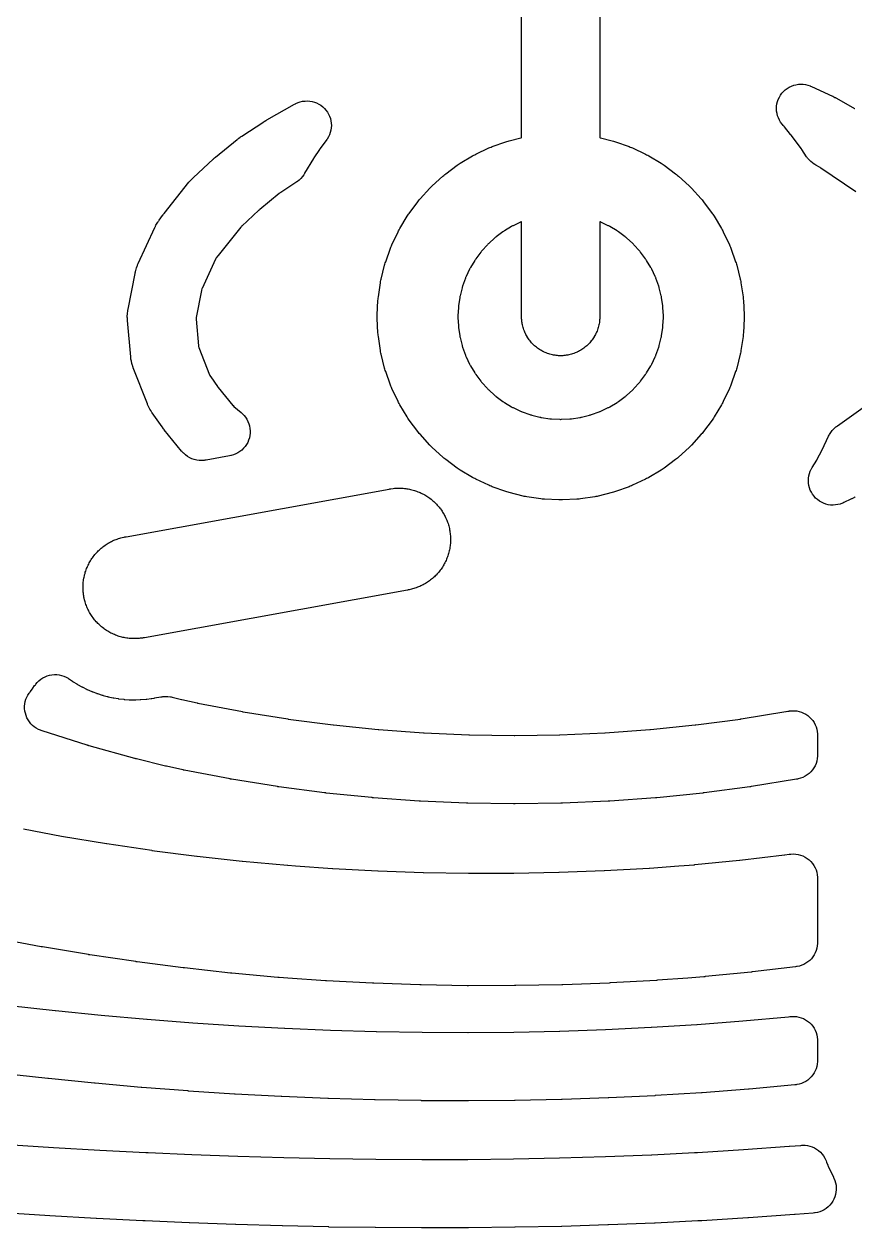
# Model space of a CAD drawing. Header units: metres. Extents: x -22.9 to 22.9, y 1.9 to 79.7.
# Drawn here: x 2.629 to 6.025, y 46.1 to 51.023 of the extents above; entities that cross this region are included whole.
import ezdxf

# ---------------------------------------------------------------- set-up
doc = ezdxf.new("R2010")
doc.units = ezdxf.units.M

msp = doc.modelspace()

# ---------------------------------------------------------------- linework, layer by layer
at = {"layer": 'MARKING'}
for points in [[(4.9826, 52.1253), (4.9826, 50.5621), (4.9826, 50.5606), (4.9828, 50.5587), (4.9846, 50.5581), (4.986, 50.5577), (5.0332, 50.5459), (5.0379, 50.5446), (5.0426, 50.5432), (5.0472, 50.5416), (5.1027, 50.5218), (5.1072, 50.52), (5.1118, 50.5182), (5.1163, 50.5162), (5.1695, 50.491), (5.1739, 50.4888), (5.1782, 50.4865), (5.1825, 50.4841), (5.233, 50.4538), (5.2371, 50.4512), (5.2412, 50.4485), (5.2452, 50.4456), (5.2925, 50.4106), (5.2963, 50.4075), (5.3001, 50.4044), (5.3038, 50.4012), (5.3475, 50.3617), (5.351, 50.3583), (5.3545, 50.3548), (5.3579, 50.3513), (5.3974, 50.3077), (5.4006, 50.304), (5.4037, 50.3002), (5.4067, 50.2963), (5.4418, 50.249), (5.4446, 50.245), (5.4474, 50.2409), (5.45, 50.2368), (5.4802, 50.1863), (5.4827, 50.182), (5.485, 50.1777), (5.4872, 50.1733), (5.5124, 50.1201), (5.5143, 50.1156), (5.5162, 50.1111), (5.518, 50.1065), (5.5378, 50.0511), (5.5394, 50.0464), (5.5408, 50.0417), (5.5421, 50.037), (5.5564, 49.9799), (5.5575, 49.9751), (5.5584, 49.9703), (5.5593, 49.9654), (5.5679, 49.9072), (5.5685, 49.9023), (5.569, 49.8975), (5.5693, 49.8926), (5.5722, 49.8338), (5.5724, 49.8289), (5.5724, 49.824), (5.5722, 49.8191), (5.5693, 49.7603), (5.569, 49.7554), (5.5685, 49.7505), (5.5679, 49.7456), (5.5593, 49.6874), (5.5584, 49.6825), (5.5575, 49.6777), (5.5564, 49.673), (5.5421, 49.6158), (5.5408, 49.6111), (5.5394, 49.6064), (5.5378, 49.6018), (5.518, 49.5463), (5.5162, 49.5418), (5.5143, 49.5372), (5.5124, 49.5327), (5.4872, 49.4795), (5.485, 49.4751), (5.4827, 49.4708), (5.4802, 49.4665), (5.45, 49.4161), (5.4474, 49.4119), (5.4446, 49.4078), (5.4418, 49.4038), (5.4067, 49.3565), (5.4037, 49.3527), (5.4006, 49.3489), (5.3974, 49.3452), (5.3579, 49.3015), (5.3545, 49.298), (5.351, 49.2945), (5.3475, 49.2911), (5.3038, 49.2516), (5.3001, 49.2484), (5.2963, 49.2453), (5.2925, 49.2423), (5.2452, 49.2072), (5.2412, 49.2044), (5.2371, 49.2017), (5.233, 49.199), (5.1825, 49.1688), (5.1782, 49.1663), (5.1739, 49.164), (5.1695, 49.1618), (5.1163, 49.1367), (5.1118, 49.1347), (5.1072, 49.1328), (5.1027, 49.131), (5.0472, 49.1112), (5.0426, 49.1097), (5.0379, 49.1082), (5.0332, 49.1069), (4.9761, 49.0926), (4.9713, 49.0915), (4.9665, 49.0906), (4.9616, 49.0897), (4.9034, 49.0811), (4.8985, 49.0805), (4.8936, 49.08), (4.8887, 49.0797), (4.83, 49.0768), (4.825, 49.0767), (4.8201, 49.0767), (4.8152, 49.0768), (4.7564, 49.0797), (4.7515, 49.08), (4.7467, 49.0805), (4.7418, 49.0811), (4.6836, 49.0897), (4.6787, 49.0906), (4.6739, 49.0915), (4.6691, 49.0926), (4.612, 49.1069), (4.6073, 49.1082), (4.6026, 49.1097), (4.5979, 49.1112), (4.5425, 49.131), (4.5379, 49.1328), (4.5334, 49.1347), (4.5289, 49.1367), (4.4757, 49.1618), (4.4713, 49.164), (4.467, 49.1663), (4.4627, 49.1688), (4.4122, 49.199), (4.4081, 49.2017), (4.404, 49.2044), (4.4, 49.2072), (4.3527, 49.2423), (4.3488, 49.2453), (4.3451, 49.2484), (4.3413, 49.2516), (4.2977, 49.2911), (4.2942, 49.2945), (4.2907, 49.298), (4.2873, 49.3015), (4.2478, 49.3452), (4.2446, 49.3489), (4.2415, 49.3527), (4.2384, 49.3565), (4.2034, 49.4038), (4.2006, 49.4078), (4.1978, 49.4119), (4.1952, 49.4161), (4.1649, 49.4665), (4.1625, 49.4708), (4.1602, 49.4751), (4.158, 49.4795), (4.1328, 49.5327), (4.1308, 49.5372), (4.129, 49.5418), (4.1272, 49.5463), (4.1074, 49.6018), (4.1058, 49.6064), (4.1044, 49.6111), (4.1031, 49.6158), (4.0888, 49.673), (4.0877, 49.6777), (4.0868, 49.6825), (4.0859, 49.6874), (4.0773, 49.7456), (4.0767, 49.7505), (4.0762, 49.7554), (4.0758, 49.7603), (4.073, 49.8191), (4.0728, 49.824), (4.0728, 49.8289), (4.073, 49.8338), (4.0758, 49.8926), (4.0762, 49.8975), (4.0767, 49.9023), (4.0773, 49.9072), (4.0859, 49.9654), (4.0868, 49.9703), (4.0877, 49.9751), (4.0888, 49.9799), (4.1031, 50.037), (4.1044, 50.0417), (4.1058, 50.0464), (4.1074, 50.0511), (4.1272, 50.1065), (4.129, 50.1111), (4.1308, 50.1156), (4.1328, 50.1201), (4.158, 50.1733), (4.1602, 50.1777), (4.1625, 50.182), (4.1649, 50.1863), (4.1952, 50.2368), (4.1978, 50.2409), (4.2006, 50.245), (4.2034, 50.249), (4.2384, 50.2963), (4.2415, 50.3002), (4.2446, 50.304), (4.2478, 50.3077), (4.2873, 50.3513), (4.2907, 50.3548), (4.2942, 50.3583), (4.2977, 50.3617), (4.3413, 50.4012), (4.3451, 50.4044), (4.3488, 50.4075), (4.3527, 50.4106), (4.4, 50.4456), (4.404, 50.4485), (4.4081, 50.4512), (4.4122, 50.4538), (4.4627, 50.4841), (4.467, 50.4865), (4.4713, 50.4888), (4.4757, 50.491), (4.5289, 50.5162), (4.5334, 50.5182), (4.5379, 50.52), (4.5425, 50.5218), (4.5979, 50.5416), (4.6026, 50.5432), (4.6073, 50.5446), (4.612, 50.5459), (4.6591, 50.5577), (4.6606, 50.5581), (4.6624, 50.5587), (4.6626, 50.5606), (4.6626, 50.5621), (4.6626, 53.4227)], [(6.0291, 50.3372), (5.886, 50.4341), (5.8843, 50.4351), (5.8826, 50.4362), (5.8809, 50.4372), (5.8652, 50.4461), (5.8612, 50.4485), (5.8593, 50.4497), (5.8516, 50.455), (5.8445, 50.461), (5.838, 50.4677), (5.8321, 50.4749), (5.8307, 50.4768), (5.828, 50.4806), (5.8087, 50.5096), (5.808, 50.5106), (5.8073, 50.5116), (5.8065, 50.5126), (5.7649, 50.5688), (5.7641, 50.5698), (5.7634, 50.5707), (5.7626, 50.5717), (5.7369, 50.603), (5.7362, 50.6039), (5.7354, 50.6049), (5.7345, 50.6058), (5.732, 50.6086), (5.7288, 50.6123), (5.7275, 50.6139), (5.7217, 50.6217), (5.7166, 50.6301), (5.7125, 50.6389), (5.7092, 50.6481), (5.7068, 50.6576), (5.7053, 50.6673), (5.7048, 50.677), (5.7052, 50.6868), (5.7066, 50.6965), (5.709, 50.7059), (5.7122, 50.7152), (5.7164, 50.724), (5.7213, 50.7324), (5.7271, 50.7403), (5.7336, 50.7476), (5.7408, 50.7542), (5.7487, 50.7601), (5.757, 50.7652), (5.7658, 50.7694), (5.775, 50.7728), (5.7844, 50.7752), (5.7941, 50.7767), (5.8038, 50.7773), (5.8136, 50.7769), (5.8233, 50.7756), (5.8328, 50.7733), (5.842, 50.7701), (5.8439, 50.7694), (5.8484, 50.7675), (5.9331, 50.7286), (5.935, 50.7276), (5.9369, 50.7267), (5.9388, 50.7258), (5.9437, 50.7233), (5.9456, 50.7223), (5.9474, 50.7213), (5.9493, 50.7202), (6.0237, 50.6781), (6.0254, 50.6771)], [(6.0266, 49.0895), (6.0246, 49.0883), (6.0225, 49.0871), (6.0204, 49.086), (6.0149, 49.083), (6.0128, 49.0819), (6.0107, 49.0808), (6.0085, 49.0797), (5.9804, 49.0663), (5.9759, 49.0643), (5.974, 49.0634), (5.9647, 49.0601), (5.9552, 49.0576), (5.9455, 49.0562), (5.9357, 49.0556), (5.9258, 49.0561), (5.9161, 49.0575), (5.9066, 49.0598), (5.8973, 49.0631), (5.8884, 49.0673), (5.8799, 49.0723), (5.872, 49.0782), (5.8647, 49.0847), (5.8581, 49.092), (5.8522, 49.0999), (5.8471, 49.1083), (5.8429, 49.1172), (5.8396, 49.1264), (5.8372, 49.136), (5.8357, 49.1457), (5.8352, 49.1555), (5.8357, 49.1653), (5.8372, 49.1751), (5.8395, 49.1846), (5.8428, 49.1939), (5.847, 49.2028), (5.848, 49.2046), (5.8505, 49.2089), (5.8691, 49.2399), (5.8697, 49.241), (5.8703, 49.2421), (5.8709, 49.2431), (5.89, 49.2788), (5.8905, 49.2799), (5.8911, 49.281), (5.8916, 49.2821), (5.9179, 49.3377), (5.9202, 49.3422), (5.9214, 49.3445), (5.9267, 49.3532), (5.9328, 49.3614), (5.9398, 49.3689), (5.9475, 49.3756), (5.9495, 49.3772), (5.9536, 49.3802), (6.0594, 49.4554)], [(2.6275, 47.7314), (2.7817, 47.7025), (2.7826, 47.7023), (2.9665, 47.6714), (2.9674, 47.6713), (3.1513, 47.644), (3.1522, 47.6439), (3.3361, 47.6202), (3.3371, 47.62), (3.521, 47.5998), (3.5219, 47.5997), (3.706, 47.5828), (3.7069, 47.5828), (3.7391, 47.5804), (3.8903, 47.5698), (3.8912, 47.5697), (4.0754, 47.5601), (4.0763, 47.56), (4.2604, 47.5536), (4.2613, 47.5536), (4.4455, 47.5504), (4.4464, 47.5504), (4.6304, 47.5505), (4.6313, 47.5505), (4.8153, 47.554), (4.8163, 47.554), (5.0002, 47.5608), (5.0011, 47.5609), (5.1849, 47.5712), (5.1859, 47.5712), (5.3059, 47.5802), (5.3689, 47.5852), (5.3694, 47.5852), (5.3699, 47.5853), (5.3704, 47.5853), (5.5533, 47.6034), (5.5538, 47.6034), (5.5543, 47.6035), (5.5549, 47.6035), (5.7376, 47.6255), (5.7381, 47.6255), (5.7386, 47.6256), (5.7392, 47.6257), (5.7561, 47.6281), (5.7611, 47.6286), (5.7634, 47.6289), (5.7735, 47.6293), (5.7835, 47.6287), (5.7935, 47.627), (5.8032, 47.6244), (5.8126, 47.6209), (5.8216, 47.6164), (5.8301, 47.611), (5.838, 47.6048), (5.8453, 47.5978), (5.8518, 47.5901), (5.8575, 47.5819), (5.8624, 47.573), (5.8663, 47.5638), (5.8693, 47.5542), (5.8713, 47.5443), (5.8723, 47.5343), (5.8725, 47.5319), (5.8726, 47.5269), (5.8726, 47.2695), (5.8725, 47.2647), (5.8724, 47.2623), (5.8714, 47.2527), (5.8696, 47.2432), (5.8668, 47.234), (5.8632, 47.225), (5.8587, 47.2164), (5.8533, 47.2084), (5.8473, 47.2008), (5.8405, 47.1939), (5.8331, 47.1877), (5.8252, 47.1822), (5.8167, 47.1775), (5.8078, 47.1736), (5.7986, 47.1707), (5.7892, 47.1686), (5.7869, 47.1682), (5.7821, 47.1675), (5.6072, 47.1465), (5.6067, 47.1465), (5.6062, 47.1464), (5.6057, 47.1464), (5.6025, 47.146), (5.6019, 47.1459), (5.6014, 47.1459), (5.6009, 47.1458), (5.4133, 47.1273), (5.4128, 47.1273), (5.4123, 47.1272), (5.4118, 47.1272), (5.4087, 47.1269), (5.4082, 47.1269), (5.4077, 47.1268), (5.4072, 47.1268), (5.3421, 47.1217), (5.3418, 47.1216), (5.219, 47.1124), (5.2181, 47.1123), (5.2147, 47.1121), (5.2137, 47.1121), (5.0255, 47.1015), (5.0246, 47.1015), (5.0213, 47.1013), (5.0202, 47.1013), (4.832, 47.0942), (4.8312, 47.0942), (4.8279, 47.0941), (4.8269, 47.0941), (4.6387, 47.0906), (4.6378, 47.0905), (4.6346, 47.0905), (4.6336, 47.0905), (4.4454, 47.0904), (4.4446, 47.0904), (4.4413, 47.0904), (4.4403, 47.0904), (4.2521, 47.0936), (4.2513, 47.0937), (4.2481, 47.0937), (4.2472, 47.0938), (4.0589, 47.1003), (4.0581, 47.1004), (4.055, 47.1005), (4.054, 47.1005), (3.8657, 47.1104), (3.865, 47.1105), (3.8618, 47.1107), (3.8609, 47.1107), (3.7073, 47.1215), (3.7069, 47.1215), (3.6718, 47.1241), (3.671, 47.1241), (3.6678, 47.1244), (3.6669, 47.1245), (3.4787, 47.1417), (3.4778, 47.1418), (3.4745, 47.1421), (3.4735, 47.1422), (3.2853, 47.163), (3.2845, 47.1631), (3.2812, 47.1634), (3.2801, 47.1636), (3.092, 47.1878), (3.0911, 47.188), (3.0878, 47.1884), (3.0867, 47.1886), (2.8985, 47.2165), (2.8977, 47.2166), (2.8943, 47.2171), (2.8932, 47.2173), (2.7051, 47.2489), (2.7042, 47.249), (2.7008, 47.2496), (2.6998, 47.2498), (2.5417, 47.2795)], [(2.5696, 47.01), (2.7566, 46.989), (2.7571, 46.9889), (2.9441, 46.9701), (2.9446, 46.9701), (3.1316, 46.9535), (3.1321, 46.9534), (3.3191, 46.939), (3.3196, 46.939), (3.5065, 46.9268), (3.5071, 46.9267), (3.694, 46.9167), (3.6946, 46.9167), (3.8814, 46.9089), (3.882, 46.9089), (4.0688, 46.9034), (4.0695, 46.9034), (4.2562, 46.9001), (4.2569, 46.9001), (4.4436, 46.8992), (4.4442, 46.8992), (4.6309, 46.9007), (4.6315, 46.9007), (4.8181, 46.9047), (4.8188, 46.9047), (5.0053, 46.9111), (5.006, 46.9111), (5.1925, 46.9201), (5.1932, 46.9202), (5.3796, 46.9318), (5.3803, 46.9318), (5.5666, 46.9462), (5.5673, 46.9463), (5.7535, 46.9635), (5.7543, 46.9636), (5.7594, 46.9642), (5.7643, 46.9646), (5.7666, 46.9647), (5.7765, 46.9648), (5.7863, 46.9639), (5.796, 46.9621), (5.8055, 46.9593), (5.8146, 46.9556), (5.8234, 46.951), (5.8316, 46.9455), (5.8393, 46.9393), (5.8463, 46.9324), (5.8526, 46.9248), (5.8581, 46.9166), (5.8628, 46.9079), (5.8666, 46.8988), (5.8694, 46.8893), (5.8714, 46.8796), (5.8724, 46.8698), (5.8725, 46.8675), (5.8726, 46.8625), (5.8726, 46.787), (5.8725, 46.7821), (5.8724, 46.7798), (5.8714, 46.77), (5.8695, 46.7604), (5.8666, 46.751), (5.8629, 46.742), (5.8583, 46.7333), (5.8529, 46.7252), (5.8466, 46.7176), (5.8397, 46.7106), (5.8322, 46.7044), (5.824, 46.699), (5.8154, 46.6943), (5.8063, 46.6906), (5.797, 46.6877), (5.7874, 46.6858), (5.7853, 46.6855), (5.7796, 46.6848), (5.5927, 46.6674), (5.5921, 46.6674), (5.5907, 46.6673), (5.5898, 46.6672), (5.4014, 46.6526), (5.4008, 46.6526), (5.3995, 46.6525), (5.3986, 46.6524), (5.2102, 46.6407), (5.2096, 46.6406), (5.2084, 46.6406), (5.2075, 46.6405), (5.0191, 46.6314), (5.0185, 46.6314), (5.0173, 46.6313), (5.0165, 46.6313), (4.828, 46.6248), (4.8275, 46.6248), (4.8263, 46.6248), (4.8255, 46.6247), (4.637, 46.6208), (4.6365, 46.6208), (4.6353, 46.6208), (4.6345, 46.6207), (4.446, 46.6192), (4.4455, 46.6192), (4.4444, 46.6192), (4.4436, 46.6192), (4.2551, 46.6201), (4.2546, 46.6201), (4.2535, 46.6201), (4.2528, 46.6202), (4.0643, 46.6234), (4.0637, 46.6234), (4.0626, 46.6234), (4.0619, 46.6235), (3.8734, 46.629), (3.8729, 46.629), (3.8718, 46.6291), (3.8711, 46.6291), (3.6826, 46.637), (3.6821, 46.637), (3.681, 46.637), (3.6803, 46.6371), (3.4918, 46.6472), (3.4913, 46.6472), (3.4903, 46.6472), (3.4896, 46.6473), (3.301, 46.6596), (3.3005, 46.6596), (3.2995, 46.6597), (3.2988, 46.6598), (3.1103, 46.6743), (3.1098, 46.6743), (3.1088, 46.6744), (3.1081, 46.6745), (2.9195, 46.6912), (2.9191, 46.6913), (2.918, 46.6914), (2.9173, 46.6914), (2.7288, 46.7104), (2.7283, 46.7104), (2.7273, 46.7105), (2.7266, 46.7106), (2.538, 46.7318)], [(2.562, 46.441), (2.7502, 46.4288), (2.9384, 46.4179), (3.1266, 46.4082), (3.1364, 46.4078), (3.3146, 46.4), (3.5026, 46.3931), (3.6907, 46.3875), (3.8787, 46.3834), (4.0667, 46.3808), (4.2546, 46.3797), (4.4425, 46.3801), (4.6304, 46.3822), (4.8182, 46.386), (5.0059, 46.3916), (5.1941, 46.3991), (5.1947, 46.3991), (5.3689, 46.4077), (5.3817, 46.4084), (5.3822, 46.4084), (5.5693, 46.4198), (5.5698, 46.4199), (5.7568, 46.4334), (5.7574, 46.4334), (5.8038, 46.4373), (5.8088, 46.4376), (5.8113, 46.4377), (5.8213, 46.4375), (5.8314, 46.4364), (5.8412, 46.4342), (5.8508, 46.431), (5.86, 46.4269), (5.8687, 46.4219), (5.8769, 46.416), (5.8845, 46.4093), (5.8913, 46.4019), (5.8974, 46.3939), (5.9026, 46.3853), (5.907, 46.3762), (5.9079, 46.3739), (5.9097, 46.3692), (5.9132, 46.3594), (5.9141, 46.3571), (5.915, 46.3549), (5.916, 46.3526), (5.936, 46.3105), (5.9371, 46.3081), (5.9382, 46.3059), (5.9394, 46.3033), (5.9432, 46.2942), (5.9461, 46.2847), (5.948, 46.275), (5.9489, 46.2652), (5.9489, 46.2553), (5.9479, 46.2455), (5.9459, 46.2358), (5.943, 46.2264), (5.9391, 46.2173), (5.9344, 46.2086), (5.9289, 46.2004), (5.9225, 46.1928), (5.9155, 46.1859), (5.9078, 46.1797), (5.8995, 46.1743), (5.8907, 46.1697), (5.8815, 46.1661), (5.872, 46.1633), (5.8623, 46.1615), (5.86, 46.1612), (5.8551, 46.1607), (5.7805, 46.1544), (5.78, 46.1543), (5.7789, 46.1543), (5.7782, 46.1542), (5.5897, 46.1406), (5.5892, 46.1405), (5.5882, 46.1405), (5.5876, 46.1404), (5.399, 46.1289), (5.3985, 46.1289), (5.3976, 46.1288), (5.397, 46.1288), (5.383, 46.1281), (5.2083, 46.1194), (5.2078, 46.1194), (5.2069, 46.1193), (5.2063, 46.1193), (5.0177, 46.1119), (5.0173, 46.1118), (5.0164, 46.1118), (5.0158, 46.1118), (4.8272, 46.1062), (4.8268, 46.1062), (4.8259, 46.1061), (4.8254, 46.1061), (4.6367, 46.1023), (4.6364, 46.1023), (4.6355, 46.1023), (4.635, 46.1023), (4.4463, 46.1002), (4.446, 46.1002), (4.4452, 46.1001), (4.4447, 46.1001), (4.256, 46.0997), (4.2556, 46.0997), (4.2549, 46.0997), (4.2544, 46.0997), (4.0657, 46.1008), (4.0653, 46.1008), (4.0646, 46.1008), (4.0641, 46.1008), (3.8754, 46.1034), (3.8751, 46.1034), (3.8744, 46.1035), (3.8739, 46.1035), (3.6852, 46.1076), (3.6848, 46.1076), (3.6842, 46.1076), (3.6837, 46.1076), (3.495, 46.1132), (3.4947, 46.1132), (3.494, 46.1132), (3.4936, 46.1132), (3.3052, 46.1201), (3.3045, 46.1202), (3.1241, 46.1281), (3.1149, 46.1285), (3.1142, 46.1285), (2.9249, 46.1382), (2.9242, 46.1382), (2.7348, 46.1492), (2.7342, 46.1493), (2.5447, 46.1615)]]:
    msp.add_lwpolyline(points, dxfattribs=at)
for points in [[(3.0923, 50.0355), (3.0934, 50.0383), (3.0946, 50.0411), (3.0958, 50.0438), (3.1637, 50.1912), (3.1648, 50.1933), (3.1659, 50.1955), (3.167, 50.1977), (3.1682, 50.2), (3.1705, 50.2043), (3.173, 50.2085), (3.1755, 50.2126), (3.177, 50.2148), (3.1783, 50.2169), (3.1797, 50.2189), (3.1811, 50.2208), (3.1951, 50.2402), (3.1958, 50.2412), (3.1966, 50.2422), (3.1973, 50.2431), (3.1992, 50.2456), (3.1999, 50.2466), (3.2007, 50.2475), (3.2014, 50.2485), (3.3032, 50.3758), (3.3044, 50.3773), (3.3056, 50.3787), (3.3068, 50.3801), (3.3081, 50.3817), (3.3106, 50.3845), (3.3132, 50.3872), (3.3158, 50.3899), (3.3172, 50.3913), (3.3186, 50.3926), (3.3199, 50.3939), (3.3213, 50.3952), (3.402, 50.47), (3.4031, 50.471), (3.4042, 50.4719), (3.4053, 50.4729), (3.4082, 50.4755), (3.4094, 50.4764), (3.4105, 50.4774), (3.4116, 50.4783), (3.5, 50.5509), (3.5021, 50.5526), (3.5043, 50.5543), (3.5065, 50.5559), (3.5122, 50.5601), (3.5144, 50.5617), (3.5167, 50.5633), (3.5189, 50.5648), (3.6094, 50.6238), (3.6107, 50.6246), (3.6121, 50.6255), (3.6134, 50.6263), (3.617, 50.6285), (3.6183, 50.6293), (3.6197, 50.6301), (3.6211, 50.6309), (3.7343, 50.6948), (3.7386, 50.6971), (3.7403, 50.698), (3.7492, 50.7019), (3.7584, 50.705), (3.7679, 50.7071), (3.7776, 50.7083), (3.7873, 50.7086), (3.797, 50.7079), (3.8066, 50.7063), (3.816, 50.7038), (3.8251, 50.7003), (3.8338, 50.696), (3.842, 50.6909), (3.8498, 50.685), (3.8569, 50.6784), (3.8633, 50.6711), (3.869, 50.6632), (3.8739, 50.6548), (3.878, 50.646), (3.8812, 50.6368), (3.8834, 50.6274), (3.8848, 50.6177), (3.8852, 50.608), (3.8847, 50.5983), (3.8832, 50.5887), (3.8808, 50.5793), (3.8775, 50.5701), (3.8733, 50.5614), (3.8683, 50.553), (3.8672, 50.5514), (3.8644, 50.5474), (3.8386, 50.5126), (3.8379, 50.5116), (3.8372, 50.5106), (3.8365, 50.5096), (3.814, 50.476), (3.8134, 50.4749), (3.8127, 50.4739), (3.8121, 50.4729), (3.7761, 50.4129), (3.7756, 50.412), (3.7738, 50.409), (3.7724, 50.4068), (3.7669, 50.399), (3.7607, 50.3917), (3.7539, 50.3851), (3.7464, 50.3791), (3.7445, 50.3777), (3.7405, 50.375), (3.6783, 50.3345), (3.6761, 50.3329), (3.6739, 50.3313), (3.6717, 50.3296), (3.5925, 50.2646), (3.5914, 50.2636), (3.5903, 50.2626), (3.5892, 50.2616), (3.5192, 50.1968), (3.5183, 50.196), (3.5161, 50.1937), (3.5153, 50.1928), (3.4222, 50.0763), (3.4215, 50.0753), (3.4207, 50.0744), (3.42, 50.0734), (3.416, 50.0678), (3.4151, 50.0665), (3.413, 50.063), (3.4123, 50.0615), (3.3572, 49.942), (3.3564, 49.9402), (3.3549, 49.9354), (3.3545, 49.9335), (3.333, 49.8226), (3.3327, 49.8211), (3.3325, 49.8191), (3.3325, 49.8172), (3.3326, 49.8157), (3.3422, 49.7076), (3.3424, 49.706), (3.3428, 49.7041), (3.3433, 49.7022), (3.3438, 49.7007), (3.3879, 49.588), (3.3886, 49.5862), (3.391, 49.5818), (3.3921, 49.5801), (3.4198, 49.5409), (3.4208, 49.5395), (3.4218, 49.5382), (3.4229, 49.5368), (3.4823, 49.4637), (3.4833, 49.4625), (3.4861, 49.4597), (3.4873, 49.4586), (3.5162, 49.4344), (3.5199, 49.4311), (3.5215, 49.4296), (3.5284, 49.4225), (3.5345, 49.4149), (3.5399, 49.4066), (3.5444, 49.3979), (3.5481, 49.3888), (3.5508, 49.3793), (3.5526, 49.3696), (3.5535, 49.3598), (3.5533, 49.35), (3.5522, 49.3402), (3.5502, 49.3306), (3.5472, 49.3212), (3.5433, 49.3122), (3.5385, 49.3036), (3.5329, 49.2955), (3.5266, 49.288), (3.5195, 49.2811), (3.5118, 49.275), (3.5035, 49.2697), (3.4948, 49.2652), (3.4856, 49.2615), (3.4762, 49.2588), (3.474, 49.2583), (3.4692, 49.2573), (3.373, 49.2399), (3.368, 49.2391), (3.3655, 49.2388), (3.3554, 49.238), (3.3452, 49.2383), (3.3351, 49.2396), (3.3251, 49.2419), (3.3155, 49.2452), (3.3062, 49.2495), (3.2974, 49.2547), (3.2893, 49.2607), (3.2817, 49.2676), (3.2805, 49.2688), (3.2754, 49.2743), (3.2749, 49.2749), (3.2734, 49.2767), (3.2026, 49.3639), (3.2015, 49.3653), (3.2005, 49.3666), (3.1994, 49.3679), (3.1968, 49.3714), (3.1958, 49.3728), (3.1948, 49.3742), (3.1938, 49.3755), (3.1535, 49.4325), (3.1518, 49.435), (3.1502, 49.4376), (3.1485, 49.4401), (3.1468, 49.4429), (3.1438, 49.4482), (3.1409, 49.4535), (3.1382, 49.4589), (3.1368, 49.4619), (3.1356, 49.4647), (3.1344, 49.4675), (3.1333, 49.4703), (3.0757, 49.6174), (3.0749, 49.6197), (3.0741, 49.6219), (3.0733, 49.6241), (3.0725, 49.6266), (3.0711, 49.6311), (3.0699, 49.6352), (3.0678, 49.6444), (3.067, 49.6486), (3.0662, 49.6532), (3.0659, 49.6558), (3.0656, 49.6581), (3.0653, 49.6605), (3.0651, 49.6628), (3.052, 49.8105), (3.0518, 49.8129), (3.0516, 49.8152), (3.0515, 49.8175), (3.0514, 49.8201), (3.0513, 49.8247), (3.0513, 49.8289), (3.0518, 49.8383), (3.0522, 49.8424), (3.0528, 49.8471), (3.0532, 49.8496), (3.0535, 49.8519), (3.0539, 49.8542), (3.0543, 49.8565), (3.0828, 50.0033), (3.0834, 50.0063), (3.0841, 50.0092), (3.0848, 50.0121), (3.0856, 50.0153), (3.0873, 50.0211), (3.0891, 50.0268), (3.0911, 50.0325)], [(4.5248, 50.1224), (4.5231, 50.1207), (4.5004, 50.0956), (4.4988, 50.0937), (4.4972, 50.0918), (4.4957, 50.0899), (4.4756, 50.0627), (4.4742, 50.0607), (4.4728, 50.0587), (4.4715, 50.0566), (4.4541, 50.0276), (4.4529, 50.0254), (4.4517, 50.0233), (4.4506, 50.0211), (4.4361, 49.9905), (4.4351, 49.9882), (4.4342, 49.986), (4.4333, 49.9837), (4.4219, 49.9518), (4.4211, 49.9495), (4.4204, 49.9471), (4.4198, 49.9448), (4.4116, 49.9119), (4.411, 49.9095), (4.4105, 49.9071), (4.4101, 49.9047), (4.4052, 49.8712), (4.4049, 49.8688), (4.4046, 49.8664), (4.4044, 49.8639), (4.4028, 49.8301), (4.4027, 49.8276), (4.4027, 49.8252), (4.4028, 49.8227), (4.4044, 49.7889), (4.4046, 49.7865), (4.4049, 49.784), (4.4052, 49.7816), (4.4101, 49.7481), (4.4105, 49.7457), (4.411, 49.7433), (4.4116, 49.7409), (4.4198, 49.7081), (4.4204, 49.7057), (4.4211, 49.7034), (4.4219, 49.701), (4.4333, 49.6692), (4.4342, 49.6669), (4.4351, 49.6646), (4.4361, 49.6624), (4.4506, 49.6318), (4.4517, 49.6296), (4.4529, 49.6274), (4.4541, 49.6253), (4.4715, 49.5962), (4.4728, 49.5942), (4.4742, 49.5921), (4.4756, 49.5901), (4.4957, 49.5629), (4.4972, 49.561), (4.4988, 49.5591), (4.5004, 49.5572), (4.5231, 49.5322), (4.5248, 49.5304), (4.5266, 49.5286), (4.5283, 49.527), (4.5534, 49.5042), (4.5553, 49.5026), (4.5572, 49.5011), (4.5591, 49.4996), (4.5863, 49.4794), (4.5883, 49.478), (4.5903, 49.4766), (4.5924, 49.4753), (4.6214, 49.4579), (4.6236, 49.4567), (4.6257, 49.4555), (4.6279, 49.4544), (4.6585, 49.44), (4.6608, 49.439), (4.663, 49.438), (4.6653, 49.4371), (4.6972, 49.4257), (4.6995, 49.425), (4.7019, 49.4243), (4.7042, 49.4236), (4.7371, 49.4154), (4.7395, 49.4148), (4.7419, 49.4144), (4.7443, 49.4139), (4.7778, 49.409), (4.7802, 49.4087), (4.7827, 49.4084), (4.7851, 49.4083), (4.8189, 49.4066), (4.8214, 49.4065), (4.8238, 49.4065), (4.8263, 49.4066), (4.8601, 49.4083), (4.8625, 49.4084), (4.865, 49.4087), (4.8674, 49.409), (4.9009, 49.4139), (4.9033, 49.4144), (4.9057, 49.4148), (4.9081, 49.4154), (4.9409, 49.4236), (4.9433, 49.4243), (4.9457, 49.425), (4.948, 49.4257), (4.9799, 49.4371), (4.9821, 49.438), (4.9844, 49.439), (4.9866, 49.44), (5.0173, 49.4544), (5.0194, 49.4555), (5.0216, 49.4567), (5.0237, 49.4579), (5.0528, 49.4753), (5.0548, 49.4766), (5.0569, 49.478), (5.0589, 49.4794), (5.0861, 49.4996), (5.088, 49.5011), (5.0899, 49.5026), (5.0918, 49.5042), (5.1169, 49.527), (5.1186, 49.5286), (5.1204, 49.5304), (5.1221, 49.5322), (5.1448, 49.5572), (5.1464, 49.5591), (5.1479, 49.561), (5.1495, 49.5629), (5.1696, 49.5901), (5.171, 49.5921), (5.1724, 49.5942), (5.1737, 49.5962), (5.1911, 49.6253), (5.1923, 49.6274), (5.1935, 49.6296), (5.1946, 49.6318), (5.209, 49.6624), (5.21, 49.6646), (5.211, 49.6669), (5.2119, 49.6692), (5.2233, 49.701), (5.224, 49.7034), (5.2247, 49.7057), (5.2254, 49.7081), (5.2336, 49.7409), (5.2342, 49.7433), (5.2346, 49.7457), (5.2351, 49.7481), (5.24, 49.7816), (5.2403, 49.784), (5.2406, 49.7865), (5.2408, 49.7889), (5.2424, 49.8227), (5.2425, 49.8252), (5.2425, 49.8276), (5.2424, 49.8301), (5.2408, 49.8639), (5.2406, 49.8664), (5.2403, 49.8688), (5.24, 49.8712), (5.2351, 49.9047), (5.2346, 49.9071), (5.2342, 49.9095), (5.2336, 49.9119), (5.2254, 49.9448), (5.2247, 49.9471), (5.224, 49.9495), (5.2233, 49.9518), (5.2119, 49.9837), (5.211, 49.986), (5.21, 49.9882), (5.209, 49.9905), (5.1946, 50.0211), (5.1935, 50.0233), (5.1923, 50.0254), (5.1911, 50.0276), (5.1737, 50.0566), (5.1724, 50.0587), (5.171, 50.0607), (5.1696, 50.0627), (5.1495, 50.0899), (5.1479, 50.0918), (5.1464, 50.0937), (5.1448, 50.0956), (5.1221, 50.1207), (5.1204, 50.1224), (5.1186, 50.1242), (5.1169, 50.1259), (5.0918, 50.1486), (5.0899, 50.1502), (5.088, 50.1518), (5.0861, 50.1533), (5.0589, 50.1734), (5.0569, 50.1749), (5.0548, 50.1762), (5.0528, 50.1775), (5.0237, 50.1949), (5.0216, 50.1961), (5.0194, 50.1973), (5.0173, 50.1984), (4.9866, 50.2129), (4.9849, 50.2136), (4.983, 50.2143), (4.9828, 50.2144), (4.9826, 50.2126), (4.9826, 50.2111), (4.9826, 49.8301), (4.9826, 49.8276), (4.9825, 49.8252), (4.9824, 49.8227), (4.9822, 49.8181), (4.9818, 49.8132), (4.9813, 49.8083), (4.9807, 49.8034), (4.9806, 49.8025), (4.9798, 49.7977), (4.9788, 49.7928), (4.9777, 49.7881), (4.9775, 49.7871), (4.9762, 49.7824), (4.9748, 49.7777), (4.9732, 49.773), (4.9729, 49.7721), (4.9711, 49.7675), (4.9693, 49.763), (4.9673, 49.7585), (4.9669, 49.7577), (4.9646, 49.7533), (4.9623, 49.7489), (4.9599, 49.7447), (4.9594, 49.7438), (4.9568, 49.7397), (4.9541, 49.7356), (4.9512, 49.7316), (4.9507, 49.7308), (4.9476, 49.727), (4.9445, 49.7232), (4.9413, 49.7195), (4.9407, 49.7187), (4.9373, 49.7152), (4.9338, 49.7117), (4.9303, 49.7083), (4.9296, 49.7077), (4.9258, 49.7045), (4.922, 49.7014), (4.9182, 49.6983), (4.9174, 49.6978), (4.9134, 49.6949), (4.9093, 49.6922), (4.9052, 49.6896), (4.9043, 49.6891), (4.9001, 49.6867), (4.8957, 49.6844), (4.8914, 49.6822), (4.8905, 49.6817), (4.886, 49.6798), (4.8815, 49.6779), (4.8769, 49.6761), (4.876, 49.6758), (4.8713, 49.6742), (4.8666, 49.6728), (4.8619, 49.6715), (4.861, 49.6713), (4.8562, 49.6702), (4.8514, 49.6692), (4.8465, 49.6684), (4.8456, 49.6683), (4.8407, 49.6677), (4.8358, 49.6672), (4.8309, 49.6668), (4.83, 49.6668), (4.825, 49.6667), (4.8201, 49.6667), (4.8152, 49.6668), (4.8143, 49.6668), (4.8094, 49.6672), (4.8045, 49.6677), (4.7996, 49.6683), (4.7987, 49.6684), (4.7938, 49.6692), (4.789, 49.6702), (4.7842, 49.6713), (4.7833, 49.6715), (4.7786, 49.6728), (4.7739, 49.6742), (4.7692, 49.6758), (4.7683, 49.6761), (4.7637, 49.6779), (4.7592, 49.6798), (4.7547, 49.6817), (4.7538, 49.6822), (4.7494, 49.6844), (4.7451, 49.6867), (4.7409, 49.6891), (4.74, 49.6896), (4.7359, 49.6922), (4.7318, 49.6949), (4.7278, 49.6978), (4.727, 49.6983), (4.7231, 49.7014), (4.7193, 49.7045), (4.7156, 49.7077), (4.7149, 49.7083), (4.7114, 49.7117), (4.7079, 49.7152), (4.7045, 49.7187), (4.7039, 49.7195), (4.7007, 49.7232), (4.6975, 49.727), (4.6945, 49.7308), (4.6939, 49.7316), (4.6911, 49.7356), (4.6884, 49.7397), (4.6858, 49.7438), (4.6853, 49.7447), (4.6829, 49.7489), (4.6805, 49.7533), (4.6783, 49.7577), (4.6779, 49.7585), (4.6759, 49.763), (4.6741, 49.7675), (4.6723, 49.7721), (4.672, 49.773), (4.6704, 49.7777), (4.669, 49.7824), (4.6677, 49.7871), (4.6675, 49.7881), (4.6664, 49.7928), (4.6654, 49.7977), (4.6646, 49.8025), (4.6644, 49.8034), (4.6638, 49.8083), (4.6634, 49.8132), (4.663, 49.8181), (4.6628, 49.8227), (4.6627, 49.8252), (4.6626, 49.8276), (4.6626, 49.8301), (4.6626, 50.2111), (4.6626, 50.2125), (4.6624, 50.2144), (4.6603, 50.2137), (4.6583, 50.2128), (4.6279, 50.1984), (4.6257, 50.1973), (4.6236, 50.1961), (4.6214, 50.1949), (4.5924, 50.1775), (4.5903, 50.1762), (4.5883, 50.1749), (4.5863, 50.1734), (4.5591, 50.1533), (4.5572, 50.1518), (4.5553, 50.1502), (4.5534, 50.1486), (4.5283, 50.1259), (4.5266, 50.1242)], [(4.3675, 48.9602), (4.3685, 48.9553), (4.3693, 48.9505), (4.3701, 48.9457), (4.3709, 48.9399), (4.3714, 48.935), (4.3718, 48.9301), (4.3721, 48.9252), (4.3723, 48.9193), (4.3723, 48.9144), (4.3722, 48.9095), (4.372, 48.9046), (4.3716, 48.8987), (4.3712, 48.8938), (4.3706, 48.889), (4.3699, 48.8841), (4.369, 48.8783), (4.368, 48.8735), (4.367, 48.8687), (4.3658, 48.8639), (4.3643, 48.8583), (4.3629, 48.8536), (4.3614, 48.8489), (4.3598, 48.8443), (4.3577, 48.8388), (4.3559, 48.8342), (4.3539, 48.8297), (4.3519, 48.8253), (4.3493, 48.82), (4.347, 48.8157), (4.3446, 48.8114), (4.3421, 48.8071), (4.339, 48.8022), (4.3363, 48.7981), (4.3335, 48.794), (4.3306, 48.7901), (4.327, 48.7854), (4.324, 48.7816), (4.3208, 48.7778), (4.3175, 48.7742), (4.3135, 48.7699), (4.3101, 48.7664), (4.3065, 48.763), (4.3029, 48.7597), (4.2985, 48.7558), (4.2947, 48.7527), (4.2909, 48.7496), (4.287, 48.7467), (4.2822, 48.7432), (4.2781, 48.7405), (4.274, 48.7378), (4.2698, 48.7353), (4.2647, 48.7323), (4.2604, 48.73), (4.256, 48.7278), (4.2516, 48.7256), (4.2463, 48.7232), (4.2418, 48.7213), (4.2372, 48.7195), (4.2326, 48.7178), (4.227, 48.7159), (4.2223, 48.7145), (4.2176, 48.7131), (4.2129, 48.7119), (4.2036, 48.7097), (4.2012, 48.7092), (4.1988, 48.7087), (4.1963, 48.7082), (3.1212, 48.5134), (3.1188, 48.5129), (3.1164, 48.5126), (3.114, 48.5122), (3.1045, 48.511), (3.0996, 48.5105), (3.0947, 48.5101), (3.0898, 48.5098), (3.0839, 48.5096), (3.079, 48.5096), (3.0741, 48.5096), (3.0692, 48.5098), (3.0634, 48.5102), (3.0585, 48.5107), (3.0536, 48.5112), (3.0487, 48.5119), (3.043, 48.5129), (3.0381, 48.5138), (3.0333, 48.5149), (3.0286, 48.516), (3.0229, 48.5175), (3.0182, 48.5189), (3.0135, 48.5204), (3.0089, 48.522), (3.0034, 48.5241), (2.9988, 48.526), (2.9943, 48.5279), (2.9899, 48.53), (2.9846, 48.5326), (2.9803, 48.5349), (2.976, 48.5372), (2.9718, 48.5397), (2.9668, 48.5428), (2.9627, 48.5455), (2.9586, 48.5483), (2.9547, 48.5512), (2.95, 48.5548), (2.9462, 48.5579), (2.9425, 48.5611), (2.9388, 48.5643), (2.9345, 48.5684), (2.931, 48.5718), (2.9276, 48.5753), (2.9243, 48.5789), (2.9204, 48.5834), (2.9173, 48.5871), (2.9142, 48.591), (2.9113, 48.5949), (2.9079, 48.5997), (2.9051, 48.6037), (2.9025, 48.6078), (2.8999, 48.612), (2.897, 48.6171), (2.8946, 48.6214), (2.8924, 48.6258), (2.8903, 48.6302), (2.8878, 48.6356), (2.8859, 48.6401), (2.8841, 48.6447), (2.8824, 48.6493), (2.8806, 48.6548), (2.8791, 48.6595), (2.8777, 48.6642), (2.8765, 48.669), (2.8752, 48.6747), (2.8742, 48.6795), (2.8733, 48.6843), (2.8726, 48.6892), (2.8718, 48.695), (2.8713, 48.6999), (2.8709, 48.7048), (2.8706, 48.7097), (2.8704, 48.7155), (2.8704, 48.7205), (2.8705, 48.7254), (2.8707, 48.7303), (2.8711, 48.7361), (2.8715, 48.741), (2.8721, 48.7459), (2.8728, 48.7507), (2.8737, 48.7565), (2.8746, 48.7614), (2.8757, 48.7661), (2.8768, 48.7709), (2.8784, 48.7766), (2.8797, 48.7813), (2.8812, 48.786), (2.8829, 48.7906), (2.8849, 48.7961), (2.8868, 48.8006), (2.8887, 48.8051), (2.8908, 48.8096), (2.8934, 48.8149), (2.8957, 48.8192), (2.8981, 48.8235), (2.9006, 48.8277), (2.9037, 48.8327), (2.9064, 48.8368), (2.9092, 48.8408), (2.912, 48.8448), (2.9156, 48.8495), (2.9187, 48.8533), (2.9219, 48.857), (2.9252, 48.8607), (2.9292, 48.865), (2.9326, 48.8685), (2.9361, 48.8719), (2.9398, 48.8752), (2.9442, 48.8791), (2.9479, 48.8822), (2.9518, 48.8852), (2.9557, 48.8882), (2.9605, 48.8916), (2.9645, 48.8944), (2.9687, 48.897), (2.9729, 48.8996), (2.9779, 48.9025), (2.9823, 48.9049), (2.9866, 48.9071), (2.991, 48.9092), (2.9964, 48.9117), (3.0009, 48.9136), (3.0055, 48.9154), (3.0101, 48.9171), (3.0156, 48.9189), (3.0203, 48.9204), (3.0251, 48.9217), (3.0298, 48.923), (3.0391, 48.9251), (3.0415, 48.9257), (3.0439, 48.9262), (3.0463, 48.9266), (4.1214, 49.1215), (4.1239, 49.1219), (4.1263, 49.1223), (4.1287, 49.1226), (4.1382, 49.1239), (4.1431, 49.1244), (4.148, 49.1248), (4.1529, 49.1251), (4.1587, 49.1253), (4.1636, 49.1253), (4.1685, 49.1252), (4.1734, 49.125), (4.1793, 49.1246), (4.1842, 49.1242), (4.1891, 49.1236), (4.1939, 49.1229), (4.1997, 49.122), (4.2045, 49.121), (4.2093, 49.12), (4.2141, 49.1189), (4.2198, 49.1173), (4.2245, 49.1159), (4.2292, 49.1144), (4.2338, 49.1128), (4.2393, 49.1107), (4.2438, 49.1089), (4.2483, 49.1069), (4.2528, 49.1049), (4.258, 49.1023), (4.2624, 49.1), (4.2667, 49.0976), (4.2709, 49.0951), (4.2759, 49.092), (4.28, 49.0893), (4.284, 49.0865), (4.288, 49.0836), (4.2926, 49.0801), (4.2965, 49.077), (4.3002, 49.0738), (4.3039, 49.0705), (4.3081, 49.0665), (4.3116, 49.0631), (4.315, 49.0595), (4.3184, 49.0559), (4.3222, 49.0515), (4.3254, 49.0477), (4.3284, 49.0439), (4.3314, 49.04), (4.3348, 49.0352), (4.3376, 49.0311), (4.3402, 49.027), (4.3428, 49.0228), (4.3457, 49.0177), (4.348, 49.0134), (4.3503, 49.0091), (4.3524, 49.0046), (4.3548, 48.9993), (4.3567, 48.9948), (4.3585, 48.9902), (4.3602, 48.9856), (4.3621, 48.98), (4.3636, 48.9753), (4.3649, 48.9706), (4.3662, 48.9659)], [(2.7433, 48.3617), (2.7531, 48.3625), (2.7629, 48.3624), (2.7727, 48.3613), (2.7823, 48.3592), (2.7917, 48.3562), (2.8007, 48.3523), (2.8093, 48.3475), (2.8113, 48.3462), (2.8154, 48.3435), (2.8269, 48.3356), (2.8279, 48.3349), (2.8289, 48.3342), (2.8299, 48.3336), (2.8443, 48.3246), (2.8453, 48.324), (2.8464, 48.3233), (2.8475, 48.3227), (2.8657, 48.3126), (2.8668, 48.312), (2.8679, 48.3114), (2.8689, 48.3109), (2.8841, 48.3034), (2.8852, 48.3029), (2.8863, 48.3023), (2.8875, 48.3018), (2.9066, 48.2935), (2.9077, 48.2931), (2.9089, 48.2926), (2.91, 48.2921), (2.9258, 48.2862), (2.927, 48.2858), (2.9282, 48.2854), (2.9293, 48.285), (2.9492, 48.2786), (2.9503, 48.2782), (2.9515, 48.2779), (2.9527, 48.2775), (2.969, 48.2731), (2.9702, 48.2728), (2.9714, 48.2725), (2.9726, 48.2723), (2.993, 48.2679), (2.9942, 48.2676), (2.9954, 48.2674), (2.9966, 48.2672), (3.0133, 48.2644), (3.0145, 48.2642), (3.0157, 48.264), (3.017, 48.2639), (3.0377, 48.2615), (3.0389, 48.2614), (3.0401, 48.2612), (3.0413, 48.2611), (3.0582, 48.26), (3.0594, 48.26), (3.0607, 48.2599), (3.0619, 48.2599), (3.0827, 48.2595), (3.084, 48.2595), (3.0852, 48.2595), (3.0864, 48.2596), (3.1033, 48.2601), (3.1046, 48.2601), (3.1058, 48.2602), (3.107, 48.2603), (3.1278, 48.262), (3.129, 48.2621), (3.1302, 48.2622), (3.1315, 48.2624), (3.1492, 48.2647), (3.1498, 48.2648), (3.1504, 48.2649), (3.151, 48.265), (3.1613, 48.2666), (3.1619, 48.2667), (3.1625, 48.2668), (3.1631, 48.2669), (3.1885, 48.2715), (3.1937, 48.2723), (3.1963, 48.2726), (3.2067, 48.2734), (3.2171, 48.2731), (3.2275, 48.2717), (3.2301, 48.2712), (3.2352, 48.2701), (3.2721, 48.2611), (3.2726, 48.2609), (3.2731, 48.2608), (3.2736, 48.2607), (3.337, 48.2466), (3.3377, 48.2465), (3.3384, 48.2463), (3.3391, 48.2462), (3.522, 48.2111), (3.5227, 48.2109), (3.5235, 48.2108), (3.5242, 48.2107), (3.707, 48.1812), (3.7077, 48.1811), (3.7085, 48.181), (3.7092, 48.1809), (3.8921, 48.1569), (3.8928, 48.1568), (3.8935, 48.1568), (3.8942, 48.1567), (4.0771, 48.1381), (4.0779, 48.138), (4.0786, 48.138), (4.0793, 48.1379), (4.2622, 48.1247), (4.263, 48.1246), (4.2637, 48.1246), (4.2644, 48.1246), (4.4473, 48.1166), (4.4481, 48.1166), (4.4488, 48.1166), (4.4495, 48.1166), (4.6324, 48.1139), (4.6332, 48.1139), (4.6339, 48.1139), (4.6346, 48.1139), (4.8175, 48.1164), (4.8182, 48.1164), (4.819, 48.1165), (4.8197, 48.1165), (5.0026, 48.1244), (5.0033, 48.1244), (5.004, 48.1244), (5.0047, 48.1245), (5.1876, 48.1377), (5.1883, 48.1378), (5.189, 48.1378), (5.1898, 48.1379), (5.3726, 48.1565), (5.3733, 48.1566), (5.374, 48.1567), (5.3748, 48.1568), (5.5575, 48.181), (5.5582, 48.1811), (5.559, 48.1812), (5.5597, 48.1813), (5.7423, 48.2111), (5.7431, 48.2113), (5.7439, 48.2114), (5.7446, 48.2116), (5.751, 48.2128), (5.7559, 48.2136), (5.7581, 48.214), (5.7679, 48.2149), (5.7777, 48.2149), (5.7874, 48.2139), (5.797, 48.2119), (5.8064, 48.2091), (5.8154, 48.2053), (5.8241, 48.2007), (5.8322, 48.1952), (5.8398, 48.189), (5.8467, 48.182), (5.8529, 48.1745), (5.8583, 48.1663), (5.8629, 48.1577), (5.8667, 48.1486), (5.8695, 48.1392), (5.8714, 48.1296), (5.8724, 48.1199), (5.8725, 48.1176), (5.8726, 48.1127), (5.8726, 48.0362), (5.8725, 48.0312), (5.8723, 48.0288), (5.8713, 48.0188), (5.8693, 48.0089), (5.8663, 47.9993), (5.8624, 47.9901), (5.8575, 47.9812), (5.8518, 47.973), (5.8453, 47.9653), (5.8381, 47.9583), (5.8302, 47.9521), (5.8217, 47.9467), (5.8127, 47.9422), (5.8033, 47.9387), (5.7935, 47.9361), (5.7912, 47.9355), (5.7862, 47.9346), (5.6028, 47.9046), (5.602, 47.9045), (5.6013, 47.9044), (5.6005, 47.9043), (5.5986, 47.904), (5.5978, 47.9039), (5.5971, 47.9038), (5.5963, 47.9037), (5.4094, 47.8789), (5.4087, 47.8789), (5.408, 47.8788), (5.4072, 47.8787), (5.4053, 47.8784), (5.4045, 47.8784), (5.4038, 47.8783), (5.4031, 47.8782), (5.2161, 47.8591), (5.2154, 47.8591), (5.2147, 47.859), (5.2139, 47.8589), (5.212, 47.8588), (5.2113, 47.8587), (5.2106, 47.8586), (5.2098, 47.8586), (5.0229, 47.8451), (5.0222, 47.845), (5.0214, 47.845), (5.0207, 47.8449), (5.0188, 47.8448), (5.0181, 47.8448), (5.0174, 47.8447), (5.0166, 47.8447), (4.8297, 47.8367), (4.829, 47.8366), (4.8282, 47.8366), (4.8275, 47.8366), (4.8256, 47.8365), (4.8249, 47.8365), (4.8242, 47.8365), (4.8235, 47.8365), (4.6365, 47.8339), (4.6358, 47.8339), (4.6351, 47.8338), (4.6344, 47.8338), (4.6325, 47.8338), (4.6318, 47.8338), (4.6311, 47.8339), (4.6303, 47.8339), (4.4434, 47.8366), (4.4426, 47.8366), (4.4419, 47.8366), (4.4412, 47.8367), (4.4393, 47.8367), (4.4386, 47.8367), (4.4379, 47.8368), (4.4372, 47.8368), (4.2502, 47.8449), (4.2495, 47.845), (4.2488, 47.845), (4.2481, 47.845), (4.2462, 47.8451), (4.2455, 47.8452), (4.2448, 47.8452), (4.2441, 47.8453), (4.0571, 47.8588), (4.0564, 47.8589), (4.0556, 47.8589), (4.0549, 47.859), (4.0531, 47.8591), (4.0523, 47.8592), (4.0516, 47.8593), (4.0509, 47.8593), (3.8639, 47.8783), (3.8632, 47.8784), (3.8625, 47.8785), (3.8618, 47.8785), (3.8599, 47.8788), (3.8592, 47.8788), (3.8584, 47.8789), (3.8577, 47.879), (3.6708, 47.9035), (3.67, 47.9036), (3.6693, 47.9037), (3.6686, 47.9038), (3.6667, 47.9041), (3.666, 47.9042), (3.6652, 47.9043), (3.6645, 47.9044), (3.4776, 47.9346), (3.4768, 47.9347), (3.4761, 47.9348), (3.4754, 47.9349), (3.4734, 47.9353), (3.4727, 47.9354), (3.472, 47.9356), (3.4712, 47.9357), (3.2843, 47.9716), (3.2836, 47.9718), (3.2829, 47.9719), (3.2822, 47.972), (3.2803, 47.9724), (3.2796, 47.9726), (3.2789, 47.9727), (3.2782, 47.9729), (3.2115, 47.9877), (3.211, 47.9878), (3.2104, 47.9879), (3.2099, 47.988), (3.2086, 47.9883), (3.2081, 47.9885), (3.2076, 47.9886), (3.2071, 47.9887), (3.0885, 48.0177), (3.0877, 48.0179), (3.0869, 48.0181), (3.0861, 48.0183), (3.084, 48.0188), (3.0832, 48.019), (3.0824, 48.0192), (3.0817, 48.0195), (2.895, 48.0716), (2.8941, 48.0718), (2.8933, 48.0721), (2.8925, 48.0723), (2.8903, 48.073), (2.8894, 48.0732), (2.8886, 48.0735), (2.8877, 48.0738), (2.7033, 48.1323), (2.6988, 48.1339), (2.6966, 48.1347), (2.6877, 48.1385), (2.6792, 48.1432), (2.6712, 48.1487), (2.6638, 48.1549), (2.657, 48.1618), (2.6509, 48.1693), (2.6455, 48.1774), (2.641, 48.1859), (2.6373, 48.1949), (2.6345, 48.2042), (2.6326, 48.2137), (2.6316, 48.2233), (2.6316, 48.233), (2.6325, 48.2427), (2.6344, 48.2522), (2.6371, 48.2615), (2.6408, 48.2705), (2.6453, 48.2791), (2.6506, 48.2872), (2.6523, 48.2896), (2.6524, 48.2896), (2.6539, 48.2918), (2.6637, 48.3046), (2.6644, 48.3055), (2.6651, 48.3065), (2.6658, 48.3075), (2.6726, 48.3174), (2.6755, 48.3214), (2.6769, 48.3232), (2.6833, 48.3308), (2.6903, 48.3376), (2.698, 48.3437), (2.7063, 48.3491), (2.715, 48.3536), (2.7241, 48.3572), (2.7336, 48.3599)]]:
    msp.add_lwpolyline(points, close=True, dxfattribs=at)

doc.saveas('drawing.dxf')
